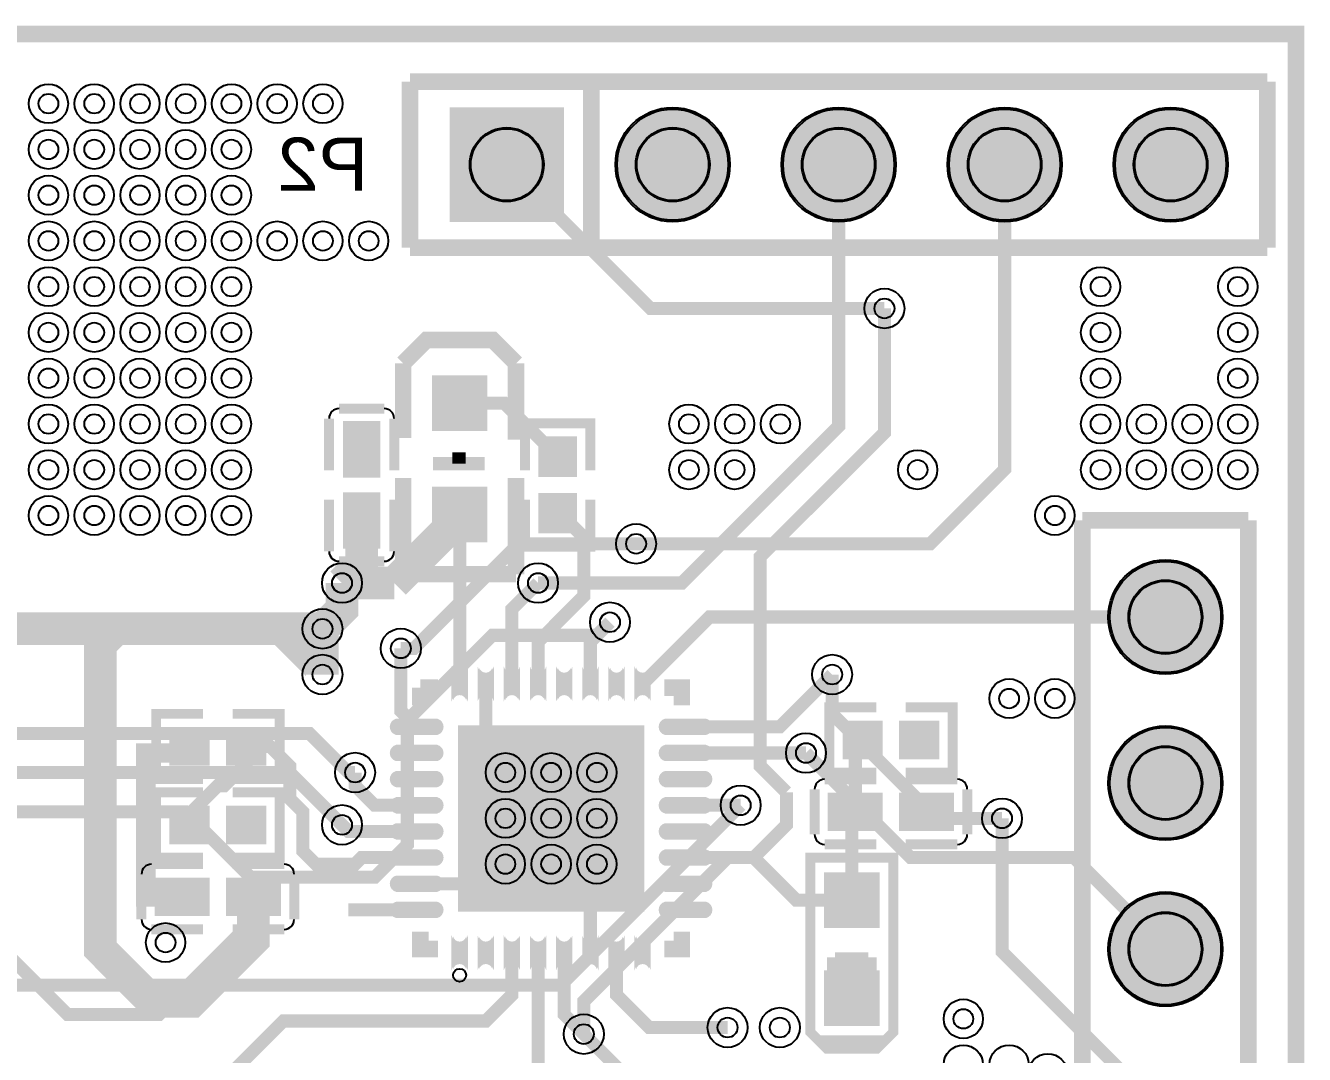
# Model space of a CAD drawing. Header units: millimetres. Extents: x -0.1 to 40.1, y -29.1 to 1.1.
# Drawn here: x 20.56 to 40.13, y -15.61 to 0.13 of the extents above; entities that cross this region are included whole.
import ezdxf

# ---------------------------------------------------------------- set-up
doc = ezdxf.new("R2010")
doc.units = ezdxf.units.MM
for name, color, linetype, true_color in [('BoardOutLine', 7, 'Continuous', 0xff00ff), ('BottomLayer', 7, 'Continuous', 0x0000ff), ('BottomSilkLayer', 7, 'Continuous', 0x66cc33), ('BottomSolderMaskLayer', 7, 'Continuous', 0xaa00ff), ('Document', 7, 'Continuous', 0xffffff), ('Hole', 7, 'Continuous', 0x222222), ('Multi-Layer', 7, 'Continuous', 0xc0c0c0), ('TopLayer', 7, 'Continuous', 0xff0000), ('TopPasteMaskLayer', 7, 'Continuous', 0x808080), ('TopSilkLayer', 7, 'Continuous', 0xffcc00), ('TopSolderMaskLayer', 7, 'Continuous', 0x800080)]:
    doc.layers.add(name, color=color, linetype=linetype, true_color=true_color)
doc.styles.get("Standard").update_dxf_attribs({"font": 'arial.ttf'})

msp = doc.modelspace()

# ---------------------------------------------------------------- hatches: boundary and pattern name
at = {"layer": 'BottomSolderMaskLayer'}
for points in [[(27.045, -2.875), (28.795, -2.875), (28.795, -1.125), (27.045, -1.125)], [(29.585, -2, 1), (31.335, -2, 1)], [(32.125, -2, 1), (33.875, -2, 1)], [(34.665, -2, 1), (36.415, -2, 1)], [(37.205, -2, 1), (38.955, -2, 1)], [(37.125, -8.92, 1), (38.875, -8.92, 1)], [(37.125, -11.46, 1), (38.875, -11.46, 1)], [(37.125, -14, 1), (38.875, -14, 1)]]:
    msp.add_hatch(color=256, dxfattribs=at).paths.add_polyline_path(points)
at = {"layer": 'Document'}
for points in [[(27.25, -5.307), (27.25, -5.967), (27.097, -5.967), (27.097, -5.307)], [(27.302, -7.16), (27.302, -7.821), (27.149, -7.821), (27.149, -7.16)], [(26.925, -7.436), (27.585, -7.436), (27.585, -7.588), (26.925, -7.588)], [(33.45, -13.4), (33.577, -13.273), (33.577, -13.019), (33.45, -12.892), (32.942, -12.892), (32.815, -13.019), (32.815, -13.273), (32.942, -13.4), (33.069, -13.4), (33.069, -13.273), (32.942, -13.273), (32.942, -13.019), (33.45, -13.019), (33.45, -13.273), (33.323, -13.273), (33.323, -13.4)], [(33.581, -14.381), (32.819, -14.381), (32.819, -14.127), (33.581, -14.127)], [(33.575, -15.125), (33.575, -14.725), (32.825, -14.725), (32.825, -15.175), (32.925, -15.175), (32.925, -14.875), (33.175, -14.875), (33.175, -15.125), (33.275, -15.125), (33.275, -14.875), (33.475, -14.875), (33.475, -15.125)]]:
    msp.add_hatch(color=256, dxfattribs=at).paths.add_polyline_path(points)
at = {"layer": 'Multi-Layer'}
for points in [[(27.07, -2.85), (28.77, -2.85), (28.77, -1.15), (27.07, -1.15)], [(29.61, -2, 1), (31.31, -2, 1)], [(32.15, -2, 1), (33.85, -2, 1)], [(34.69, -2, 1), (36.39, -2, 1)], [(37.23, -2, 1), (38.93, -2, 1)], [(37.15, -8.92, 1), (38.85, -8.92, 1)], [(37.15, -11.46, 1), (38.85, -11.46, 1)], [(37.15, -14, 1), (38.85, -14, 1)]]:
    msp.add_hatch(color=256, dxfattribs=at).paths.add_polyline_path(points)
at = {"layer": 'TopLayer'}
for points in [[(26.8, -5.249), (27.6, -5.249), (27.6, -6.049), (26.8, -6.049)], [(25.43, -6.75), (25.97, -6.75), (25.97, -5.96), (25.43, -5.96)], [(28.43, -6.75), (28.97, -6.75), (28.97, -6.184), (28.43, -6.184)], [(26.8, -6.951), (27.6, -6.951), (27.6, -7.751), (26.8, -7.751)], [(25.43, -7.05), (25.97, -7.05), (25.97, -7.84), (25.43, -7.84)], [(28.43, -7.05), (28.97, -7.05), (28.97, -7.616), (28.43, -7.616)], [(27.3, -9.693, -0.785398), (27.1, -9.693), (27.1, -10.193, -0.785398), (27.3, -10.193)], [(27.7, -9.693, -0.785398), (27.5, -9.693), (27.5, -10.193, -0.785398), (27.7, -10.193)], [(28.1, -9.693, -0.785398), (27.9, -9.693), (27.9, -10.193, -0.785398), (28.1, -10.193)], [(28.5, -9.693, -0.785398), (28.3, -9.693), (28.3, -10.193, -0.785398), (28.5, -10.193)], [(28.9, -9.693, -0.785398), (28.7, -9.693), (28.7, -10.193, -0.785398), (28.9, -10.193)], [(29.3, -9.693, -0.785398), (29.1, -9.693), (29.1, -10.193, -0.785398), (29.3, -10.193)], [(29.7, -9.693, -0.785398), (29.5, -9.693), (29.5, -10.193, -0.785398), (29.7, -10.193)], [(30.1, -9.693, -0.785398), (29.9, -9.693), (29.9, -10.193, -0.785398), (30.1, -10.193)], [(26.293, -10.7, -0.785398), (26.293, -10.5), (26.793, -10.5, -0.785398), (26.793, -10.7)], [(30.907, -10.5, -0.785398), (30.907, -10.7), (30.407, -10.7, -0.785398), (30.407, -10.5)], [(33.65, -10.53), (33.65, -11.07), (33.084, -11.07), (33.084, -10.53)], [(33.95, -10.53), (33.95, -11.07), (34.516, -11.07), (34.516, -10.53)], [(23.35, -11.17), (23.35, -10.63), (22.784, -10.63), (22.784, -11.17)], [(23.65, -11.17), (23.65, -10.63), (24.216, -10.63), (24.216, -11.17)], [(30, -10.6), (30, -13.4), (27.2, -13.4), (27.2, -10.6)], [(26.293, -11.1, -0.785398), (26.293, -10.9), (26.793, -10.9, -0.785398), (26.793, -11.1)], [(30.907, -10.9, -0.785398), (30.907, -11.1), (30.407, -11.1, -0.785398), (30.407, -10.9)], [(26.293, -11.5, -0.785398), (26.293, -11.3), (26.793, -11.3, -0.785398), (26.793, -11.5)], [(30.907, -11.3, -0.785398), (30.907, -11.5), (30.407, -11.5, -0.785398), (30.407, -11.3)], [(26.293, -11.9, -0.785398), (26.293, -11.7), (26.793, -11.7, -0.785398), (26.793, -11.9)], [(30.907, -11.7, -0.785398), (30.907, -11.9), (30.407, -11.9, -0.785398), (30.407, -11.7)], [(33.65, -11.63), (33.65, -12.17), (32.86, -12.17), (32.86, -11.63)], [(33.95, -11.63), (33.95, -12.17), (34.74, -12.17), (34.74, -11.63)], [(23.35, -12.37), (23.35, -11.83), (22.784, -11.83), (22.784, -12.37)], [(23.65, -12.37), (23.65, -11.83), (24.216, -11.83), (24.216, -12.37)], [(26.293, -12.3, -0.785398), (26.293, -12.1), (26.793, -12.1, -0.785398), (26.793, -12.3)], [(30.907, -12.1, -0.785398), (30.907, -12.3), (30.407, -12.3, -0.785398), (30.407, -12.1)], [(26.293, -12.7, -0.785398), (26.293, -12.5), (26.793, -12.5, -0.785398), (26.793, -12.7)], [(30.907, -12.5, -0.785398), (30.907, -12.7), (30.407, -12.7, -0.785398), (30.407, -12.5)], [(26.293, -13.1, -0.785398), (26.293, -12.9), (26.793, -12.9, -0.785398), (26.793, -13.1)], [(30.907, -12.9, -0.785398), (30.907, -13.1), (30.407, -13.1, -0.785398), (30.407, -12.9)], [(33.6, -12.85), (33.6, -13.65), (32.8, -13.65), (32.8, -12.85)], [(23.35, -13.47), (23.35, -12.93), (22.56, -12.93), (22.56, -13.47)], [(23.65, -13.47), (23.65, -12.93), (24.44, -12.93), (24.44, -13.47)], [(26.293, -13.5, -0.785398), (26.293, -13.3), (26.793, -13.3, -0.785398), (26.793, -13.5)], [(30.907, -13.3, -0.785398), (30.907, -13.5), (30.407, -13.5, -0.785398), (30.407, -13.3)], [(27.3, -13.807, -0.785398), (27.1, -13.807), (27.1, -14.307, -0.785398), (27.3, -14.307)], [(27.7, -13.807, -0.785398), (27.5, -13.807), (27.5, -14.307, -0.785398), (27.7, -14.307)], [(28.1, -13.807, -0.785398), (27.9, -13.807), (27.9, -14.307, -0.785398), (28.1, -14.307)], [(28.5, -13.807, -0.785398), (28.3, -13.807), (28.3, -14.307, -0.785398), (28.5, -14.307)], [(28.9, -13.807, -0.785398), (28.7, -13.807), (28.7, -14.307, -0.785398), (28.9, -14.307)], [(29.3, -13.807, -0.785398), (29.1, -13.807), (29.1, -14.307, -0.785398), (29.3, -14.307)], [(29.7, -13.807, -0.785398), (29.5, -13.807), (29.5, -14.307, -0.785398), (29.7, -14.307)], [(30.1, -13.807, -0.785398), (29.9, -13.807), (29.9, -14.307, -0.785398), (30.1, -14.307)], [(33.6, -14.35), (33.6, -15.15), (32.8, -15.15), (32.8, -14.35)]]:
    msp.add_hatch(color=256, dxfattribs=at).paths.add_polyline_path(points)
at = {"layer": 'TopPasteMaskLayer'}
for points in [[(26.8, -5.249), (27.6, -5.249), (27.6, -6.049), (26.8, -6.049)], [(25.925, -6.7), (25.475, -6.7), (25.425, -6.65), (25.425, -6.12), (25.475, -6.07), (25.925, -6.07), (25.975, -6.12), (25.975, -6.65)], [(28.47, -6.765), (28.93, -6.765), (28.97, -6.725), (28.97, -6.224), (28.93, -6.184), (28.47, -6.184), (28.43, -6.224), (28.43, -6.725)], [(26.8, -6.951), (27.6, -6.951), (27.6, -7.751), (26.8, -7.751)], [(28.47, -7.035), (28.93, -7.035), (28.97, -7.075), (28.97, -7.576), (28.93, -7.616), (28.47, -7.616), (28.43, -7.576), (28.43, -7.075)], [(25.925, -7.73), (25.475, -7.73), (25.425, -7.68), (25.425, -7.15), (25.475, -7.1), (25.925, -7.1), (25.975, -7.15), (25.975, -7.68)], [(27.3, -9.693, -0.785398), (27.1, -9.693), (27.1, -10.193, -0.785398), (27.3, -10.193)], [(27.7, -9.693, -0.785398), (27.5, -9.693), (27.5, -10.193, -0.785398), (27.7, -10.193)], [(28.1, -9.693, -0.785398), (27.9, -9.693), (27.9, -10.193, -0.785398), (28.1, -10.193)], [(28.5, -9.693, -0.785398), (28.3, -9.693), (28.3, -10.193, -0.785398), (28.5, -10.193)], [(28.9, -9.693, -0.785398), (28.7, -9.693), (28.7, -10.193, -0.785398), (28.9, -10.193)], [(29.3, -9.693, -0.785398), (29.1, -9.693), (29.1, -10.193, -0.785398), (29.3, -10.193)], [(29.7, -9.693, -0.785398), (29.5, -9.693), (29.5, -10.193, -0.785398), (29.7, -10.193)], [(30.1, -9.693, -0.785398), (29.9, -9.693), (29.9, -10.193, -0.785398), (30.1, -10.193)], [(26.293, -10.7, -0.785398), (26.293, -10.5), (26.793, -10.5, -0.785398), (26.793, -10.7)], [(30.907, -10.5, -0.785398), (30.907, -10.7), (30.407, -10.7, -0.785398), (30.407, -10.5)], [(33.665, -10.57), (33.665, -11.03), (33.625, -11.07), (33.124, -11.07), (33.084, -11.03), (33.084, -10.57), (33.124, -10.53), (33.625, -10.53)], [(33.935, -10.57), (33.935, -11.03), (33.975, -11.07), (34.476, -11.07), (34.516, -11.03), (34.516, -10.57), (34.476, -10.53), (33.975, -10.53)], [(23.365, -11.13), (23.365, -10.67), (23.325, -10.63), (22.824, -10.63), (22.784, -10.67), (22.784, -11.13), (22.824, -11.17), (23.325, -11.17)], [(23.635, -11.13), (23.635, -10.67), (23.675, -10.63), (24.176, -10.63), (24.216, -10.67), (24.216, -11.13), (24.176, -11.17), (23.675, -11.17)], [(30, -10.6), (30, -13.4), (27.2, -13.4), (27.2, -10.6)], [(26.293, -11.1, -0.785398), (26.293, -10.9), (26.793, -10.9, -0.785398), (26.793, -11.1)], [(30.907, -10.9, -0.785398), (30.907, -11.1), (30.407, -11.1, -0.785398), (30.407, -10.9)], [(26.293, -11.5, -0.785398), (26.293, -11.3), (26.793, -11.3, -0.785398), (26.793, -11.5)], [(30.907, -11.3, -0.785398), (30.907, -11.5), (30.407, -11.5, -0.785398), (30.407, -11.3)], [(26.293, -11.9, -0.785398), (26.293, -11.7), (26.793, -11.7, -0.785398), (26.793, -11.9)], [(30.907, -11.7, -0.785398), (30.907, -11.9), (30.407, -11.9, -0.785398), (30.407, -11.7)], [(32.97, -12.125), (32.97, -11.675), (33.02, -11.625), (33.55, -11.625), (33.6, -11.675), (33.6, -12.125), (33.55, -12.175), (33.02, -12.175)], [(34, -12.125), (34, -11.675), (34.05, -11.625), (34.58, -11.625), (34.63, -11.675), (34.63, -12.125), (34.58, -12.175), (34.05, -12.175)], [(23.365, -12.33), (23.365, -11.87), (23.325, -11.83), (22.824, -11.83), (22.784, -11.87), (22.784, -12.33), (22.824, -12.37), (23.325, -12.37)], [(23.635, -12.33), (23.635, -11.87), (23.675, -11.83), (24.176, -11.83), (24.216, -11.87), (24.216, -12.33), (24.176, -12.37), (23.675, -12.37)], [(26.293, -12.3, -0.785398), (26.293, -12.1), (26.793, -12.1, -0.785398), (26.793, -12.3)], [(30.907, -12.1, -0.785398), (30.907, -12.3), (30.407, -12.3, -0.785398), (30.407, -12.1)], [(26.293, -12.7, -0.785398), (26.293, -12.5), (26.793, -12.5, -0.785398), (26.793, -12.7)], [(30.907, -12.5, -0.785398), (30.907, -12.7), (30.407, -12.7, -0.785398), (30.407, -12.5)], [(26.293, -13.1, -0.785398), (26.293, -12.9), (26.793, -12.9, -0.785398), (26.793, -13.1)], [(30.907, -12.9, -0.785398), (30.907, -13.1), (30.407, -13.1, -0.785398), (30.407, -12.9)], [(33.6, -12.85), (33.6, -13.65), (32.8, -13.65), (32.8, -12.85)], [(23.3, -12.975), (23.3, -13.425), (23.25, -13.475), (22.72, -13.475), (22.67, -13.425), (22.67, -12.975), (22.72, -12.925), (23.25, -12.925)], [(24.33, -12.975), (24.33, -13.425), (24.28, -13.475), (23.75, -13.475), (23.7, -13.425), (23.7, -12.975), (23.75, -12.925), (24.28, -12.925)], [(26.293, -13.5, -0.785398), (26.293, -13.3), (26.793, -13.3, -0.785398), (26.793, -13.5)], [(30.907, -13.3, -0.785398), (30.907, -13.5), (30.407, -13.5, -0.785398), (30.407, -13.3)], [(27.3, -13.807, -0.785398), (27.1, -13.807), (27.1, -14.307, -0.785398), (27.3, -14.307)], [(27.7, -13.807, -0.785398), (27.5, -13.807), (27.5, -14.307, -0.785398), (27.7, -14.307)], [(28.1, -13.807, -0.785398), (27.9, -13.807), (27.9, -14.307, -0.785398), (28.1, -14.307)], [(28.5, -13.807, -0.785398), (28.3, -13.807), (28.3, -14.307, -0.785398), (28.5, -14.307)], [(28.9, -13.807, -0.785398), (28.7, -13.807), (28.7, -14.307, -0.785398), (28.9, -14.307)], [(29.3, -13.807, -0.785398), (29.1, -13.807), (29.1, -14.307, -0.785398), (29.3, -14.307)], [(29.7, -13.807, -0.785398), (29.5, -13.807), (29.5, -14.307, -0.785398), (29.7, -14.307)], [(30.1, -13.807, -0.785398), (29.9, -13.807), (29.9, -14.307, -0.785398), (30.1, -14.307)], [(33.6, -14.35), (33.6, -15.15), (32.8, -15.15), (32.8, -14.35)]]:
    msp.add_hatch(color=256, dxfattribs=at).paths.add_polyline_path(points)
at = {"layer": 'TopSolderMaskLayer'}
for points in [[(27.045, -2.875), (28.795, -2.875), (28.795, -1.125), (27.045, -1.125)], [(29.585, -2, 1), (31.335, -2, 1)], [(32.125, -2, 1), (33.875, -2, 1)], [(34.665, -2, 1), (36.415, -2, 1)], [(37.205, -2, 1), (38.955, -2, 1)], [(26.775, -5.224), (27.625, -5.224), (27.625, -6.075), (26.775, -6.075)], [(25.413, -6.787), (25.987, -6.787), (25.987, -5.923), (25.413, -5.923)], [(28.406, -6.777), (28.994, -6.777), (28.994, -6.158), (28.406, -6.158)], [(25.413, -7.013), (25.987, -7.013), (25.987, -7.877), (25.413, -7.877)], [(26.775, -6.926), (27.625, -6.926), (27.625, -7.776), (26.775, -7.776)], [(28.406, -7.023), (28.994, -7.023), (28.994, -7.642), (28.406, -7.642)], [(37.125, -8.92, 1), (38.875, -8.92, 1)], [(27.326, -9.675, -0.785398), (27.075, -9.675), (27.075, -10.211, -0.785398), (27.326, -10.211)], [(27.725, -9.675, -0.785398), (27.474, -9.675), (27.474, -10.211, -0.785398), (27.725, -10.211)], [(28.125, -9.675, -0.785398), (27.875, -9.675), (27.875, -10.211, -0.785398), (28.125, -10.211)], [(28.526, -9.675, -0.785398), (28.275, -9.675), (28.275, -10.211, -0.785398), (28.526, -10.211)], [(28.926, -9.675, -0.785398), (28.675, -9.675), (28.675, -10.211, -0.785398), (28.926, -10.211)], [(29.326, -9.675, -0.785398), (29.075, -9.675), (29.075, -10.211, -0.785398), (29.326, -10.211)], [(29.725, -9.675, -0.785398), (29.475, -9.675), (29.475, -10.211, -0.785398), (29.725, -10.211)], [(30.125, -9.675, -0.785398), (29.875, -9.675), (29.875, -10.211, -0.785398), (30.125, -10.211)], [(26.229, -10.725, -0.785398), (26.229, -10.475), (26.856, -10.475, -0.785398), (26.856, -10.725)], [(30.97, -10.475, -0.785398), (30.97, -10.725), (30.343, -10.725, -0.785398), (30.343, -10.475)], [(33.675, -10.505), (33.675, -11.095), (33.059, -11.095), (33.059, -10.505)], [(33.925, -10.505), (33.925, -11.095), (34.541, -11.095), (34.541, -10.505)], [(23.375, -11.195), (23.375, -10.605), (22.759, -10.605), (22.759, -11.195)], [(23.625, -11.195), (23.625, -10.605), (24.241, -10.605), (24.241, -11.195)], [(30.026, -10.575), (30.026, -13.426), (27.175, -13.426), (27.175, -10.575)], [(37.125, -11.46, 1), (38.875, -11.46, 1)], [(26.229, -11.125, -0.785398), (26.229, -10.875), (26.856, -10.875, -0.785398), (26.856, -11.125)], [(30.97, -10.875, -0.785398), (30.97, -11.125), (30.343, -11.125, -0.785398), (30.343, -10.875)], [(26.229, -11.525, -0.785398), (26.229, -11.275), (26.856, -11.275, -0.785398), (26.856, -11.525)], [(30.97, -11.275, -0.785398), (30.97, -11.525), (30.343, -11.525, -0.785398), (30.343, -11.275)], [(26.229, -11.926, -0.785398), (26.229, -11.675), (26.856, -11.675, -0.785398), (26.856, -11.926)], [(30.97, -11.675, -0.785398), (30.97, -11.926), (30.343, -11.926, -0.785398), (30.343, -11.675)], [(33.675, -11.605), (33.675, -12.195), (32.834, -12.195), (32.834, -11.605)], [(33.925, -11.605), (33.925, -12.195), (34.766, -12.195), (34.766, -11.605)], [(23.375, -12.395), (23.375, -11.805), (22.759, -11.805), (22.759, -12.395)], [(23.625, -12.395), (23.625, -11.805), (24.241, -11.805), (24.241, -12.395)], [(26.229, -12.325, -0.785398), (26.229, -12.074), (26.856, -12.074, -0.785398), (26.856, -12.325)], [(30.97, -12.074, -0.785398), (30.97, -12.325), (30.343, -12.325, -0.785398), (30.343, -12.074)], [(26.229, -12.725, -0.785398), (26.229, -12.475), (26.856, -12.475, -0.785398), (26.856, -12.725)], [(30.97, -12.475, -0.785398), (30.97, -12.725), (30.343, -12.725, -0.785398), (30.343, -12.475)], [(23.375, -13.495), (23.375, -12.905), (22.535, -12.905), (22.535, -13.495)], [(23.625, -13.495), (23.625, -12.905), (24.466, -12.905), (24.466, -13.495)], [(26.229, -13.125, -0.785398), (26.229, -12.875), (26.856, -12.875, -0.785398), (26.856, -13.125)], [(30.97, -12.875, -0.785398), (30.97, -13.125), (30.343, -13.125, -0.785398), (30.343, -12.875)], [(33.625, -12.825), (33.625, -13.675), (32.775, -13.675), (32.775, -12.825)], [(26.229, -13.525, -0.785398), (26.229, -13.275), (26.856, -13.275, -0.785398), (26.856, -13.525)], [(30.97, -13.275, -0.785398), (30.97, -13.525), (30.343, -13.525, -0.785398), (30.343, -13.275)], [(37.125, -14, 1), (38.875, -14, 1)], [(27.326, -13.789, -0.785398), (27.075, -13.789), (27.075, -14.325, -0.785398), (27.326, -14.325)], [(27.725, -13.789, -0.785398), (27.474, -13.789), (27.474, -14.325, -0.785398), (27.725, -14.325)], [(28.125, -13.789, -0.785398), (27.875, -13.789), (27.875, -14.325, -0.785398), (28.125, -14.325)], [(28.526, -13.789, -0.785398), (28.275, -13.789), (28.275, -14.325, -0.785398), (28.526, -14.325)], [(28.926, -13.789, -0.785398), (28.675, -13.789), (28.675, -14.325, -0.785398), (28.926, -14.325)], [(29.326, -13.789, -0.785398), (29.075, -13.789), (29.075, -14.325, -0.785398), (29.326, -14.325)], [(29.725, -13.789, -0.785398), (29.475, -13.789), (29.475, -14.325, -0.785398), (29.725, -14.325)], [(30.125, -13.789, -0.785398), (29.875, -13.789), (29.875, -14.325, -0.785398), (30.125, -14.325)], [(33.625, -14.325), (33.625, -15.175), (32.775, -15.175), (32.775, -14.325)]]:
    msp.add_hatch(color=256, dxfattribs=at).paths.add_polyline_path(points)

# ---------------------------------------------------------------- linework, layer by layer
at = {"layer": 'BoardOutLine', "const_width": 0.254}
msp.add_lwpolyline([(40, 0), (40, -28), (0, -28), (0, 0), (40, 0)], close=True, dxfattribs=at)
at = {"layer": 'BottomLayer', "const_width": 0.2}
for points in [[(28.4, -8.4), (30.6, -8.4), (33, -6), (33, -2)], [(33.701, -4.2), (33.701, -6.1), (31.8, -7.999), (31.8, -11.2), (32.2, -11.6)], [(26.3, -9.4), (26.5, -9.4), (28.1, -7.8), (29.899, -7.8)], [(12.101, -12.1), (12.299, -11.899), (23, -11.899), (24.001, -12.9), (25.901, -12.9), (26.4, -12.401), (26.4, -10.5), (27.7, -9.2), (29.3, -9.2), (29.5, -9)], [(32.901, -9.801), (32.901, -10.401), (34.499, -12.001), (35.499, -12.001)], [(11.6, -10.7), (11.6, -10.7), (24.9, -10.7), (25.5, -11.3), (25.6, -11.3)], [(32.5, -11), (34.1, -12.6), (36.6, -12.6), (38, -14)], [(11.6, -11.5), (11.8, -11.3), (24.6, -11.3), (25.4, -12.1)], [(29.1, -15.3), (29.1, -14.8), (31.3, -12.6), (31.7, -12.6), (32.2, -12.1), (32.2, -11.6)], [(12.7, -14.553), (28.747, -14.553), (31.5, -11.8)]]:
    msp.add_lwpolyline(points, dxfattribs=at)
at = {"layer": 'BottomSilkLayer', "const_width": 0.254}
for points in [[(26.44, -3.27), (26.44, -0.73)], [(26.44, -0.73), (39.56, -0.73)], [(29.214, -3.27), (29.214, -0.73)], [(39.56, -3.27), (39.56, -0.73)], [(26.44, -3.27), (39.56, -3.27)], [(39.27, -7.44), (36.73, -7.44)], [(36.73, -20.56), (36.73, -7.44)], [(39.27, -20.56), (39.27, -7.44)]]:
    msp.add_lwpolyline(points, dxfattribs=at)
at = {"layer": 'BottomSolderMaskLayer'}
for centre, radius in [((30.46, -2), 0.875), ((33, -2), 0.875), ((35.54, -2), 0.875), ((38.08, -2), 0.875), ((27.92, -2), 0.566), ((30.46, -2), 0.566), ((33, -2), 0.566), ((35.54, -2), 0.566), ((38.08, -2), 0.566), ((38, -8.92), 0.875), ((38, -8.92), 0.566), ((38, -11.46), 0.875), ((38, -11.46), 0.566), ((38, -14), 0.875), ((38, -14), 0.566)]:
    msp.add_circle(centre, radius, dxfattribs=at)
at = {"layer": 'Document'}
msp.add_circle((27.2, -14.4), 0.1, dxfattribs=at)
at = {"layer": 'Hole'}
for centre, radius in [((20.908, -1.067), 0.15), ((21.608, -1.067), 0.15), ((22.308, -1.067), 0.15), ((23.008, -1.067), 0.15), ((23.708, -1.067), 0.15), ((24.408, -1.067), 0.15), ((25.108, -1.067), 0.15), ((20.908, -1.767), 0.15), ((21.608, -1.767), 0.15), ((22.308, -1.767), 0.15), ((23.008, -1.767), 0.15), ((23.708, -1.767), 0.15), ((20.908, -2.467), 0.15), ((21.608, -2.467), 0.15), ((22.308, -2.467), 0.15), ((23.008, -2.467), 0.15), ((23.708, -2.467), 0.15), ((20.908, -3.167), 0.15), ((21.608, -3.167), 0.15), ((22.308, -3.167), 0.15), ((23.008, -3.167), 0.15), ((23.708, -3.167), 0.15), ((24.408, -3.167), 0.15), ((25.108, -3.167), 0.15), ((25.808, -3.167), 0.15), ((20.908, -3.867), 0.15), ((21.608, -3.867), 0.15), ((22.308, -3.867), 0.15), ((23.008, -3.867), 0.15), ((23.708, -3.867), 0.15), ((37.008, -3.867), 0.15), ((39.108, -3.867), 0.15), ((33.7, -4.2), 0.152), ((20.908, -4.567), 0.15), ((21.608, -4.567), 0.15), ((22.308, -4.567), 0.15), ((23.008, -4.567), 0.15), ((23.708, -4.567), 0.15), ((37.008, -4.567), 0.15), ((39.108, -4.567), 0.15), ((20.908, -5.267), 0.15), ((21.608, -5.267), 0.15), ((22.308, -5.267), 0.15), ((23.008, -5.267), 0.15), ((23.708, -5.267), 0.15), ((37.008, -5.267), 0.15), ((39.108, -5.267), 0.15), ((20.908, -5.967), 0.15), ((21.608, -5.967), 0.15), ((22.308, -5.967), 0.15), ((23.008, -5.967), 0.15), ((23.708, -5.967), 0.15), ((30.708, -5.967), 0.15), ((31.408, -5.967), 0.15), ((32.108, -5.967), 0.15), ((37.008, -5.967), 0.15), ((37.708, -5.967), 0.15), ((38.408, -5.967), 0.15), ((39.108, -5.967), 0.15), ((20.908, -6.667), 0.15), ((21.608, -6.667), 0.15), ((22.308, -6.667), 0.15), ((23.008, -6.667), 0.15), ((23.708, -6.667), 0.15), ((30.708, -6.667), 0.15), ((31.408, -6.667), 0.15), ((34.208, -6.667), 0.15), ((37.008, -6.667), 0.15), ((37.708, -6.667), 0.15), ((38.408, -6.667), 0.15), ((39.108, -6.667), 0.15), ((20.908, -7.367), 0.15), ((21.608, -7.367), 0.15), ((22.308, -7.367), 0.15), ((23.008, -7.367), 0.15), ((23.708, -7.367), 0.15), ((36.308, -7.367), 0.15), ((29.9, -7.8), 0.152), ((25.4, -8.4), 0.152), ((28.4, -8.4), 0.152), ((25.1, -9.1), 0.152), ((29.5, -9), 0.152), ((26.3, -9.4), 0.152), ((25.1, -9.8), 0.152), ((32.9, -9.8), 0.152), ((35.608, -10.167), 0.15), ((36.308, -10.167), 0.15), ((32.5, -11), 0.152), ((25.6, -11.3), 0.152), ((27.9, -11.3), 0.15), ((28.6, -11.3), 0.15), ((29.3, -11.3), 0.15), ((31.5, -11.8), 0.152), ((27.9, -12), 0.15), ((28.6, -12), 0.15), ((29.3, -12), 0.15), ((35.5, -12), 0.152), ((25.4, -12.1), 0.152), ((27.9, -12.7), 0.15), ((28.6, -12.7), 0.15), ((29.3, -12.7), 0.15), ((22.7, -13.9), 0.15), ((31.3, -15.2), 0.152), ((32.1, -15.2), 0.152), ((34.908, -15.067), 0.15), ((29.1, -15.3), 0.152)]:
    msp.add_circle(centre, radius, dxfattribs=at)
at = {"layer": 'Multi-Layer'}
for centre, radius in [((20.908, -1.067), 0.3), ((21.608, -1.067), 0.3), ((22.308, -1.067), 0.3), ((23.008, -1.067), 0.3), ((23.708, -1.067), 0.3), ((24.408, -1.067), 0.3), ((25.108, -1.067), 0.3), ((30.46, -2), 0.85), ((33, -2), 0.85), ((35.54, -2), 0.85), ((38.08, -2), 0.85), ((20.908, -1.767), 0.3), ((21.608, -1.767), 0.3), ((22.308, -1.767), 0.3), ((23.008, -1.767), 0.3), ((23.708, -1.767), 0.3), ((27.92, -2), 0.55), ((30.46, -2), 0.55), ((33, -2), 0.55), ((35.54, -2), 0.55), ((38.08, -2), 0.55), ((20.908, -2.467), 0.3), ((21.608, -2.467), 0.3), ((22.308, -2.467), 0.3), ((23.008, -2.467), 0.3), ((23.708, -2.467), 0.3), ((20.908, -3.167), 0.3), ((21.608, -3.167), 0.3), ((22.308, -3.167), 0.3), ((23.008, -3.167), 0.3), ((23.708, -3.167), 0.3), ((24.408, -3.167), 0.3), ((25.108, -3.167), 0.3), ((25.808, -3.167), 0.3), ((20.908, -3.867), 0.3), ((21.608, -3.867), 0.3), ((22.308, -3.867), 0.3), ((23.008, -3.867), 0.3), ((23.708, -3.867), 0.3), ((37.008, -3.867), 0.3), ((39.108, -3.867), 0.3), ((33.7, -4.2), 0.305), ((20.908, -4.567), 0.3), ((21.608, -4.567), 0.3), ((22.308, -4.567), 0.3), ((23.008, -4.567), 0.3), ((23.708, -4.567), 0.3), ((37.008, -4.567), 0.3), ((39.108, -4.567), 0.3), ((20.908, -5.267), 0.3), ((21.608, -5.267), 0.3), ((22.308, -5.267), 0.3), ((23.008, -5.267), 0.3), ((23.708, -5.267), 0.3), ((37.008, -5.267), 0.3), ((39.108, -5.267), 0.3), ((20.908, -5.967), 0.3), ((21.608, -5.967), 0.3), ((22.308, -5.967), 0.3), ((23.008, -5.967), 0.3), ((23.708, -5.967), 0.3), ((30.708, -5.967), 0.3), ((31.408, -5.967), 0.3), ((32.108, -5.967), 0.3), ((37.008, -5.967), 0.3), ((37.708, -5.967), 0.3), ((38.408, -5.967), 0.3), ((39.108, -5.967), 0.3), ((20.908, -6.667), 0.3), ((21.608, -6.667), 0.3), ((22.308, -6.667), 0.3), ((23.008, -6.667), 0.3), ((23.708, -6.667), 0.3), ((30.708, -6.667), 0.3), ((31.408, -6.667), 0.3), ((34.208, -6.667), 0.3), ((37.008, -6.667), 0.3), ((37.708, -6.667), 0.3), ((38.408, -6.667), 0.3), ((39.108, -6.667), 0.3), ((20.908, -7.367), 0.3), ((21.608, -7.367), 0.3), ((22.308, -7.367), 0.3), ((23.008, -7.367), 0.3), ((23.708, -7.367), 0.3), ((36.308, -7.367), 0.3), ((29.9, -7.8), 0.305), ((25.4, -8.4), 0.305), ((28.4, -8.4), 0.305), ((38, -8.92), 0.85), ((38, -8.92), 0.55), ((25.1, -9.1), 0.305), ((29.5, -9), 0.305), ((26.3, -9.4), 0.305), ((25.1, -9.8), 0.305), ((32.9, -9.8), 0.305), ((35.608, -10.167), 0.3), ((36.308, -10.167), 0.3), ((32.5, -11), 0.305), ((38, -11.46), 0.85), ((38, -11.46), 0.55), ((25.6, -11.3), 0.305), ((27.9, -11.3), 0.3), ((28.6, -11.3), 0.3), ((29.3, -11.3), 0.3), ((31.5, -11.8), 0.305), ((27.9, -12), 0.3), ((28.6, -12), 0.3), ((29.3, -12), 0.3), ((35.5, -12), 0.305), ((25.4, -12.1), 0.305), ((27.9, -12.7), 0.3), ((28.6, -12.7), 0.3), ((29.3, -12.7), 0.3), ((38, -14), 0.85), ((38, -14), 0.55), ((22.7, -13.9), 0.3), ((34.908, -15.067), 0.3), ((29.1, -15.3), 0.305), ((31.3, -15.2), 0.305), ((32.1, -15.2), 0.305), ((34.908, -15.767), 0.3), ((35.608, -15.767), 0.3), ((36.2, -15.9), 0.3)]:
    msp.add_circle(centre, radius, dxfattribs=at)
at = {"layer": 'TopLayer'}
for points, const_width in [([(33.7, -4.2), (30.12, -4.2), (27.92, -2)], 0.2), ([(29.9, -7.8), (34.4, -7.8), (35.54, -6.66), (35.54, -2)], 0.2), ([(27.2, -5.649), (27.882, -5.649), (28.7, -6.467)], 0.2), ([(25.7, -7.445), (25.7, -8.1), (25.4, -8.4)], 0.5), ([(26.2, -8.4), (27.2, -7.4), (27.2, -7.351)], 0.5), ([(28.4, -9.943), (28.4, -9.3), (29.1, -8.6), (29.1, -7.7), (28.733, -7.333), (28.7, -7.333)], 0.2), ([(27.201, -9.943), (27.201, -7.35)], 0.2), ([(25.4, -8.4), (25.4, -8.8), (25.1, -9.1)], 0.5), ([(26.2, -8.4), (25.4, -8.4), (25.4, -8.4)], 0.5), ([(28, -9.943), (28, -8.8), (28.4, -8.4)], 0.2), ([(13.355, -10), (13.355, -9.745), (14, -9.1), (25.1, -9.1)], 0.5), ([(21.94, -9.1), (21.7, -9.34), (21.7, -14), (22.5, -14.8), (23.1, -14.8), (24.045, -13.855), (24.045, -13.2)], 0.5), ([(25.1, -9.8), (25.1, -9.72), (24.48, -9.1)], 0.5), ([(25.1, -9.1), (25.1, -9.8)], 0.5), ([(29.5, -9), (29.2, -9.3), (29.2, -9.943)], 0.2), ([(30, -9.943), (31.023, -8.92), (38, -8.92)], 0.2), ([(26.543, -10.6), (26.3, -10.357), (26.3, -9.4)], 0.2), ([(30.657, -10.6), (32.1, -10.6), (32.9, -9.8)], 0.2), ([(27.6, -9.943), (27.6, -12), (28.6, -12)], 0.2), ([(22.955, -13.2), (22.4, -13.2), (22.4, -11), (23.067, -11), (23.067, -10.9)], 0.3), ([(33.367, -10.8), (33.255, -10.912), (33.255, -11.9)], 0.2), ([(23.933, -10.9), (23.933, -11.167), (23.6, -11.5), (23.5, -11.5), (23.067, -11.933), (23.067, -12.1)], 0.2), ([(26.543, -12.6), (25.7, -12.6), (25.6, -12.7), (25, -12.7), (24.8, -12.5), (24.8, -11.9), (24.6, -11.7), (24.6, -11.2), (24.3, -10.9), (23.933, -10.9)], 0.2), ([(30.657, -11), (32.5, -11), (32.5, -11)], 0.2), ([(25.6, -11.3), (25.6, -11.5), (25.9, -11.8), (26.543, -11.8)], 0.2), ([(31.5, -11.8), (30.657, -11.8), (30.657, -11.8)], 0.2), ([(26.543, -13), (28.6, -13), (28.6, -12)], 0.2), ([(29.2, -14.057), (29.2, -12), (28.6, -12)], 0.2), ([(33.255, -11.9), (33.2, -11.955), (33.2, -13.25)], 0.2), ([(35.5, -12), (35.5, -14.04), (38, -16.54)], 0.2), ([(26.543, -12.2), (25.5, -12.2), (25.4, -12.1)], 0.2), ([(30.657, -12.6), (31.7, -12.6), (32.35, -13.25), (33.2, -13.25)], 0.2), ([(16.701, -14.132), (17.567, -14.132), (17.999, -13.7), (19.899, -13.7), (21.199, -15.001), (22.601, -15.001), (24.044, -13.555), (24.044, -13.2)], 0.2), ([(26.543, -13.4), (25.499, -13.4)], 0.2), ([(23, -17.546), (23.701, -16.845), (23.701, -15.9), (24.501, -15.1), (27.6, -15.1), (27.999, -14.701), (27.999, -14.058)], 0.2), ([(28.7, -16.455), (28.4, -16.155), (28.4, -14.057)], 0.2), ([(29.1, -15.3), (28.8, -15), (28.8, -14.057)], 0.2), ([(31.3, -15.2), (30.1, -15.2), (29.6, -14.7), (29.6, -14.057)], 0.2), ([(29.1, -15.3), (29.8, -16), (29.8, -16.455)], 0.2)]:
    msp.add_lwpolyline(points, dxfattribs=dict(at, const_width=const_width))
at = {"layer": 'TopSilkLayer'}
for points, const_width in [([(26.336, -5.04), (26.692, -4.684), (27.708, -4.684), (28.064, -5.04)], 0.254), ([(26.336, -6.183), (26.336, -5.04)], 0.254), ([(28.064, -6.208), (28.064, -5.04)], 0.254), ([(25.354, -5.731), (26.046, -5.731)], 0.152), ([(25.201, -6.674), (25.201, -5.884)], 0.152), ([(26.199, -5.884), (26.199, -6.674)], 0.152), ([(28.201, -6.674), (28.201, -5.956), (29.199, -5.956), (29.199, -6.674)], 0.152), ([(27.192, -6.576), (27.192, -6.401)], 0.203), ([(26.794, -6.576), (27.581, -6.576)], 0.203), ([(26.336, -8.265), (26.336, -6.792)], 0.254), ([(28.064, -8.265), (28.064, -6.792)], 0.254), ([(25.201, -7.126), (25.201, -7.916)], 0.152), ([(26.199, -7.916), (26.199, -7.126)], 0.152), ([(28.201, -7.126), (28.201, -7.844), (29.199, -7.844), (29.199, -7.126)], 0.152), ([(25.354, -8.069), (26.046, -8.069)], 0.152), ([(26.336, -8.265), (28.064, -8.265)], 0.254), ([(26.6, -10.269), (26.6, -10)], 0.254), ([(26.6, -10), (26.869, -10)], 0.254), ([(30.331, -10), (30.6, -10), (30.6, -10.269)], 0.254), ([(23.274, -11.399), (22.556, -11.399), (22.556, -10.401), (23.274, -10.401)], 0.152), ([(23.726, -11.399), (24.444, -11.399), (24.444, -10.401), (23.726, -10.401)], 0.152), ([(33.574, -10.301), (32.856, -10.301), (32.856, -11.299), (33.574, -11.299)], 0.152), ([(34.026, -10.301), (34.744, -10.301), (34.744, -11.299), (34.026, -11.299)], 0.152), ([(33.574, -11.401), (32.784, -11.401)], 0.152), ([(34.026, -11.401), (34.816, -11.401)], 0.152), ([(23.274, -12.599), (22.556, -12.599), (22.556, -11.601), (23.274, -11.601)], 0.152), ([(23.726, -12.599), (24.444, -12.599), (24.444, -11.601), (23.726, -11.601)], 0.152), ([(32.631, -11.554), (32.631, -12.246)], 0.152), ([(34.969, -11.554), (34.969, -12.246)], 0.152), ([(32.784, -12.399), (33.574, -12.399)], 0.152), ([(34.816, -12.399), (34.026, -12.399)], 0.152), ([(22.484, -12.701), (23.274, -12.701)], 0.152), ([(24.516, -12.701), (23.726, -12.701)], 0.152), ([(33.835, -12.73), (33.835, -12.603), (32.565, -12.603), (32.565, -13.873)], 0.152), ([(33.835, -12.73), (33.835, -13.746)], 0.152), ([(22.331, -13.546), (22.331, -12.854)], 0.152), ([(24.669, -13.546), (24.669, -12.854)], 0.152), ([(23.274, -13.699), (22.484, -13.699)], 0.152), ([(23.726, -13.699), (24.516, -13.699)], 0.152), ([(26.869, -14), (26.6, -14), (26.6, -13.731)], 0.254), ([(30.6, -13.731), (30.6, -14), (30.331, -14)], 0.254), ([(33.835, -15.143), (33.835, -13.746)], 0.152), ([(33.835, -15.143), (33.835, -15.27), (33.708, -15.397), (32.692, -15.397), (32.565, -15.27), (32.565, -13.873)], 0.152), ([(33.454, -14.127), (32.946, -14.127)], 0.152), ([(33.708, -15.397), (33.581, -15.524), (32.819, -15.524), (32.639, -15.344)], 0.152)]:
    msp.add_lwpolyline(points, dxfattribs=dict(at, const_width=const_width))
for centre, radius, start, end in [((25.354, -5.884), 0.152, 90, 180), ((26.046, -5.884), 0.152, 0, 90), ((25.354, -7.916), 0.152, 180, 270), ((26.046, -7.916), 0.152, 270, 360), ((32.784, -11.554), 0.152, 90, 180), ((34.816, -11.554), 0.152, 0, 90), ((32.784, -12.246), 0.152, 180, 270), ((34.816, -12.246), 0.152, 270, 0), ((22.484, -12.854), 0.152, 90, 180), ((24.516, -12.854), 0.152, 0, 90), ((22.484, -13.546), 0.152, 180, 270), ((24.516, -13.546), 0.152, 270, 0), ((26.791, -14.309), 0.125, 0, 0)]:
    msp.add_arc(centre, radius, start, end, dxfattribs=at)
at = {"layer": 'TopSolderMaskLayer'}
for centre, radius in [((30.46, -2), 0.875), ((33, -2), 0.875), ((35.54, -2), 0.875), ((38.08, -2), 0.875), ((27.92, -2), 0.566), ((30.46, -2), 0.566), ((33, -2), 0.566), ((35.54, -2), 0.566), ((38.08, -2), 0.566), ((38, -8.92), 0.875), ((38, -8.92), 0.566), ((38, -11.46), 0.875), ((38, -11.46), 0.566), ((38, -14), 0.875), ((38, -14), 0.566)]:
    msp.add_circle(centre, radius, dxfattribs=at)

# ---------------------------------------------------------------- texts
at = {"layer": 'BottomSilkLayer', "text_generation_flag": 2}
msp.add_text('P2', height=0.813, dxfattribs=at).set_placement((25.8, -2.4))

doc.saveas('drawing.dxf')
